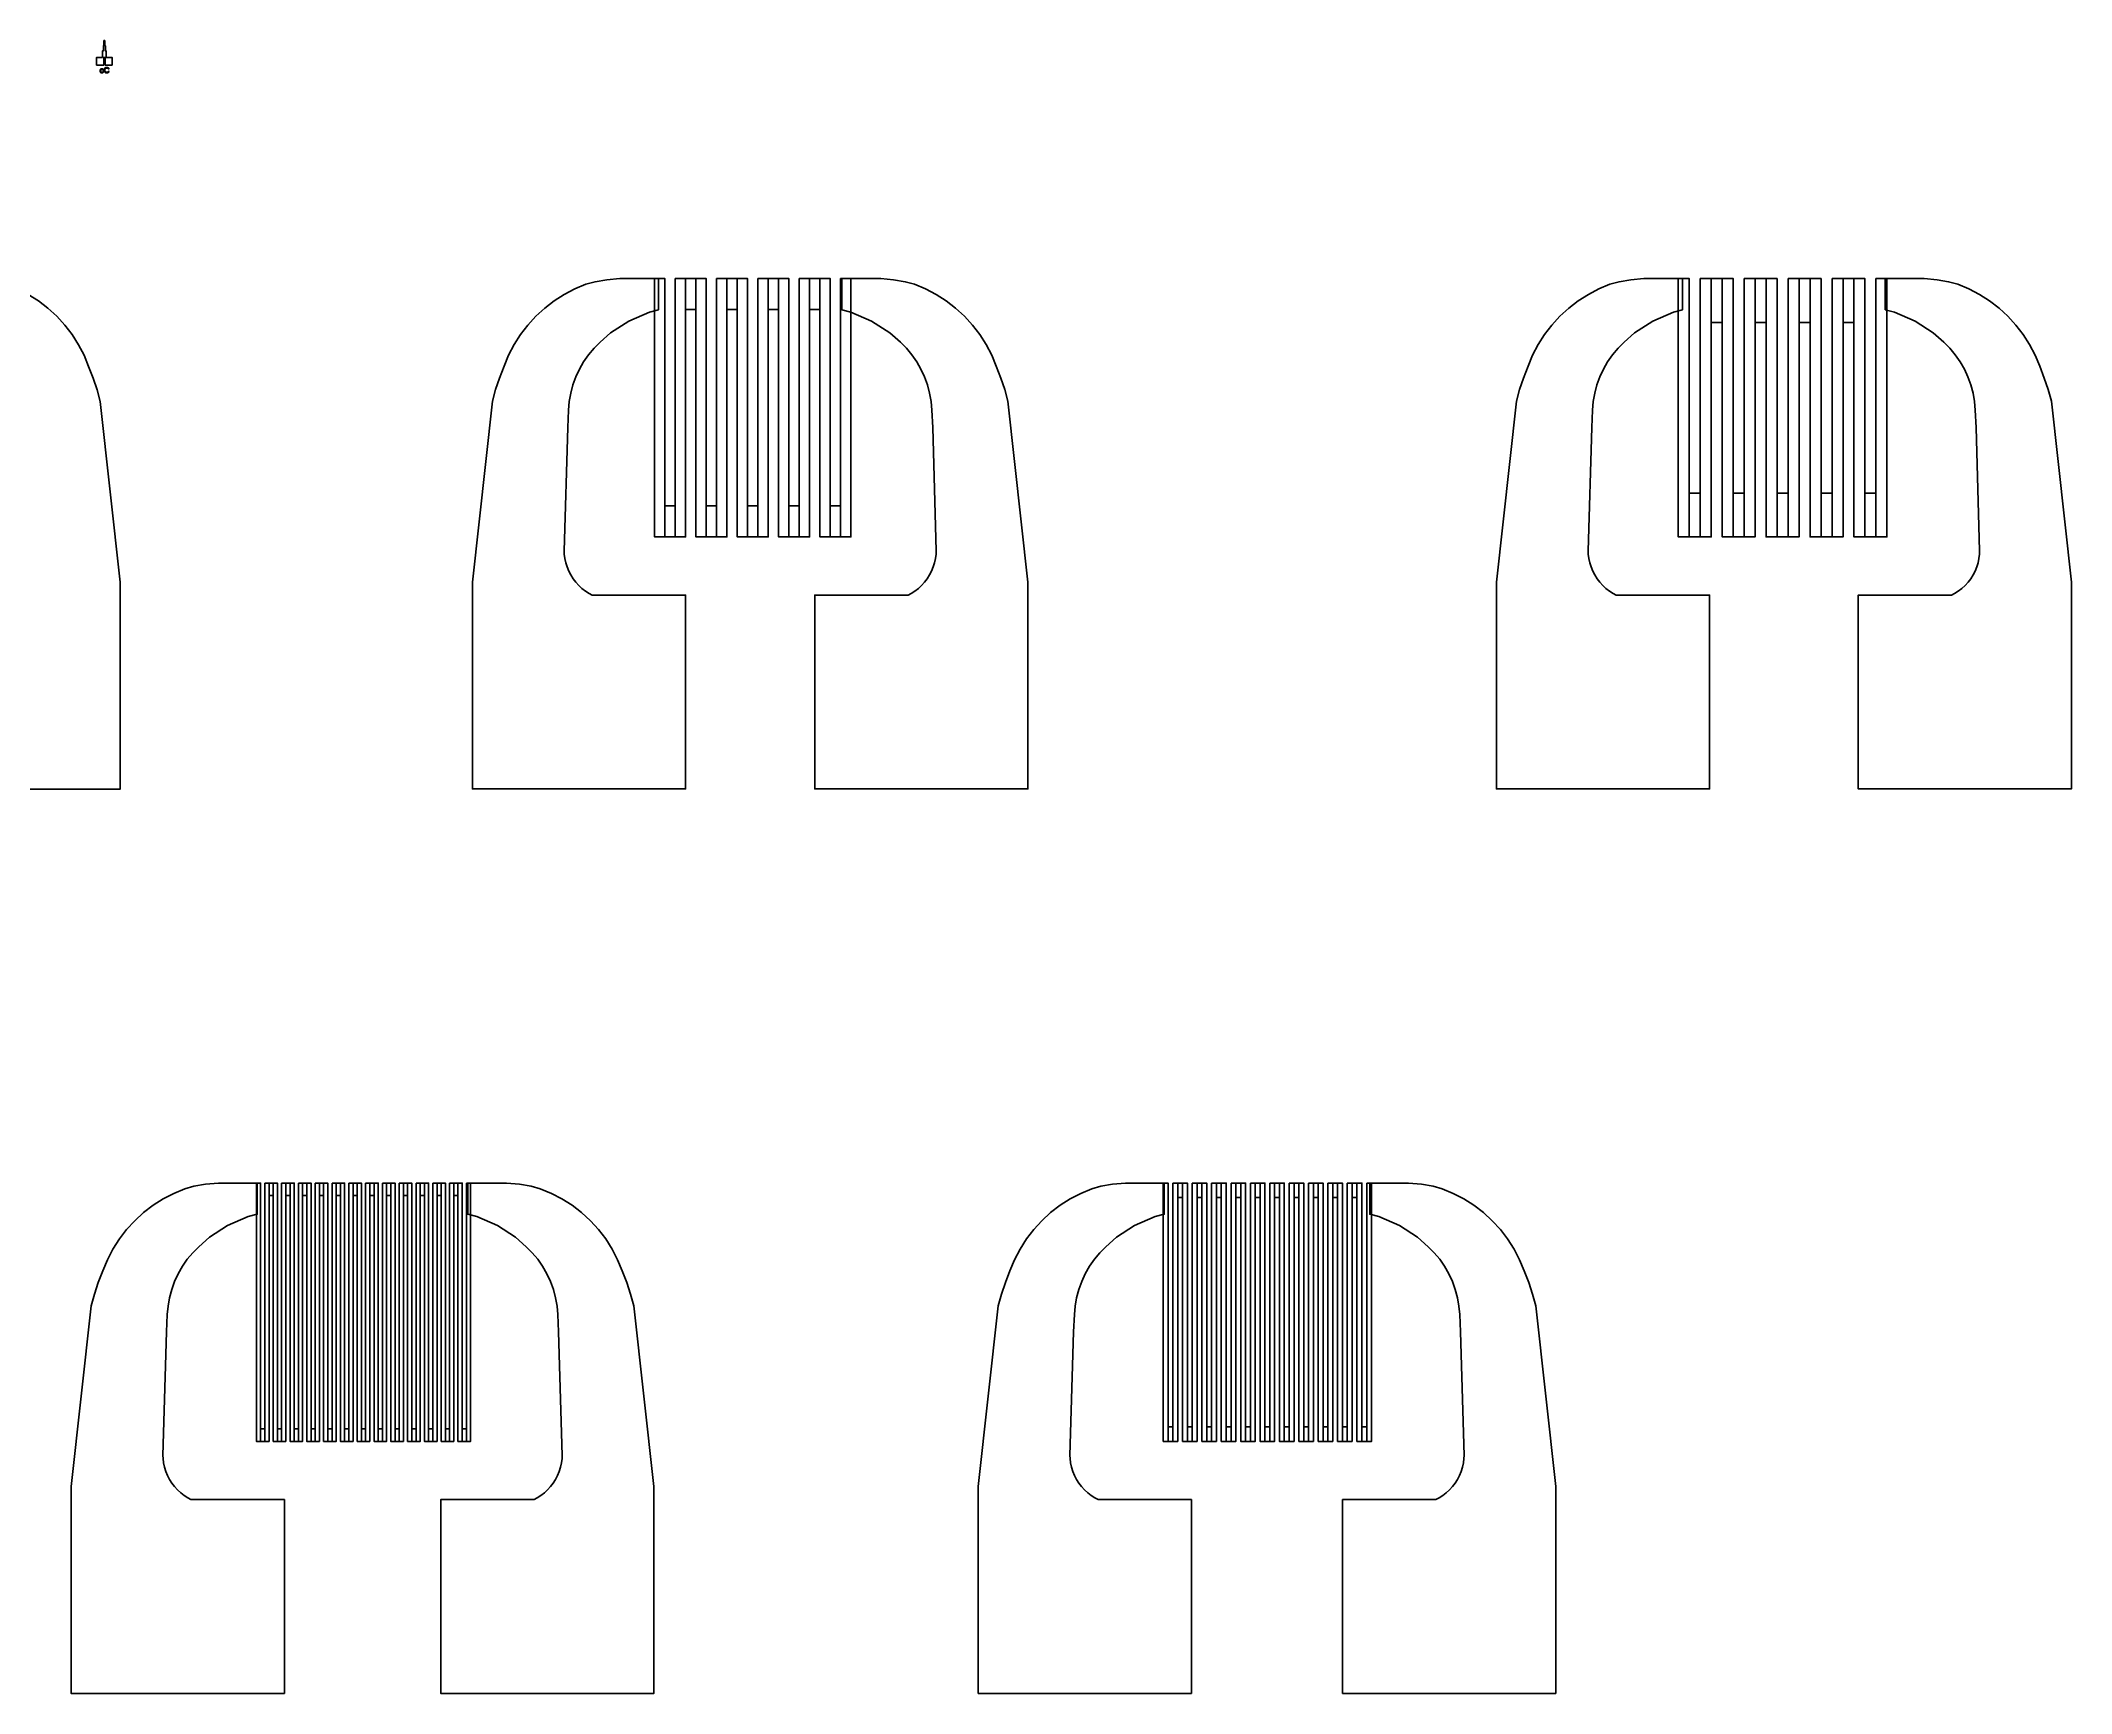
# Model space of a CAD drawing. Extents: x -62500 to 62500, y -62500 to 62500.
# Drawn here: x 1017 to 32450, y -25950 to -367 of the extents above; entities that cross this region are included whole.
import ezdxf

# ---------------------------------------------------------------- set-up
doc = ezdxf.new("R2010")
doc.units = 0
doc.layers.add('1', color=60, linetype='CONTINUOUS')

# ---------------------------------------------------------------- blocks, each defined once
blk = doc.blocks.new('pad3')
at = {"layer": '1'}
blk.add_lwpolyline([(3180, 700), (2580, 700), (2380, 680), (2200, 650), (2058.31, 610.225), (1887.34, 539.405), (1723.19, 453.953), (1567.11, 354.52), (1420.29, 241.862), (1283.85, 116.836), (1158.82, -19.606), (1046.16, -166.425), (946.73, -322.504), (861.278, -486.655), (790.458, -657.63), (720, -840), (660, -1020), (610, -1200), (300, -4000), (300, -7200), (3600, -7200), (3600, -4200), (2154.71, -4200), (2107.19, -4175.06), (2049.85, -4138.25), (1995.94, -4096.59), (1945.86, -4050.39), (1900, -4000), (1858.7, -3945.8), (1822.29, -3888.22), (1791.04, -3827.67), (1765.17, -3764.63), (1744.91, -3699.58), (1730.38, -3633.01), (1721.72, -3565.43), (1719.75, -3516.55), (1775, -1605), (1788.06, -1336.49), (1799.35, -1204.96), (1822.06, -1074.91), (1856.02, -947.334), (1900.96, -823.205), (1956.56, -703.466), (2022.38, -589.027), (2097.92, -480.761), (2182.61, -379.491), (2275.8, -285.987), (2440, -140), (2720, 40), (3040, 180), (3180, 216.522), (3180, 700)], close=True, dxfattribs=at)
blk = doc.blocks.new('Connector17')
at = {"layer": '1'}
blk.add_lwpolyline([(-147.5, 262.5), (-147.5, 67.5), (-82.5, 67.5), (-82.5, 262.5), (-147.5, 262.5)], close=True, dxfattribs=at)
blk = doc.blocks.new('Sensing wire17')
at = {"layer": '1'}
blk.add_lwpolyline([(12.5, 1968.5), (12.5, -2031.5), (77.5, -2031.5), (77.5, 1968.5), (12.5, 1968.5)], close=True, dxfattribs=at)
blk = doc.blocks.new('Sensing area17')
at = {"row_count": 2, "row_spacing": 0}
for name, p, column_count, column_spacing in [('Sensing wire17', (5, -68.5), 26, 130), ('Connector17', (360, 1637.5), 12, 260), ('Connector17', (230, -2167.5), 13, 260)]:
    blk.add_blockref(name, p, dxfattribs=dict(at, column_count=column_count, column_spacing=column_spacing))
blk = doc.blocks.new('65um')
for name, p in [('pad3', (-1950, 2700)), ('Sensing area17', (1200, 1500))]:
    blk.add_blockref(name, p)
at = {"yscale": -1, "rotation": -180}
blk.add_blockref('pad3', (7670, 2700), dxfattribs=at)
blk = doc.blocks.new('Sensing wire11')
at = {"layer": '1'}
blk.add_lwpolyline([(-30, 1968.5), (-30, -2031.5), (120, -2031.5), (120, 1968.5), (-30, 1968.5)], close=True, dxfattribs=at)
blk = doc.blocks.new('Connector11')
at = {"layer": '1'}
blk.add_lwpolyline([(-190, 390), (-190, -60), (-40, -60), (-40, 390), (-190, 390)], close=True, dxfattribs=at)
blk = doc.blocks.new('Sensing area11')
at = {"row_count": 2, "row_spacing": 0}
for name, p, column_count, column_spacing in [('Sensing wire11', (5, -68.5), 10, 300), ('Connector11', (615, 1514), 4, 600), ('Connector11', (315, -2040), 5, 600)]:
    blk.add_blockref(name, p, dxfattribs=dict(at, column_count=column_count, column_spacing=column_spacing))
blk = doc.blocks.new('pad')
at = {"layer": '1'}
blk.add_lwpolyline([(3180, 700), (2580, 700), (2380, 680), (2200, 650), (2058.31, 610.225), (1887.34, 539.405), (1723.19, 453.953), (1567.11, 354.52), (1420.29, 241.862), (1283.85, 116.836), (1158.82, -19.606), (1046.16, -166.425), (946.73, -322.504), (861.278, -486.655), (790.458, -657.63), (720, -840), (660, -1020), (610, -1200), (300, -4000), (300, -7200), (3600, -7200), (3600, -4200), (2154.71, -4200), (2107.19, -4175.06), (2049.85, -4138.25), (1995.94, -4096.59), (1945.86, -4050.39), (1900, -4000), (1858.7, -3945.8), (1822.29, -3888.22), (1791.04, -3827.67), (1765.17, -3764.63), (1744.91, -3699.58), (1730.38, -3633.01), (1721.72, -3565.43), (1719.75, -3516.55), (1775, -1605), (1788.06, -1336.49), (1799.35, -1204.96), (1822.06, -1074.91), (1856.02, -947.334), (1900.96, -823.205), (1956.56, -703.466), (2022.38, -589.027), (2097.92, -480.761), (2182.61, -379.491), (2275.8, -285.987), (2440, -140), (2720, 40), (3040, 180), (3180, 216.522), (3180, 700)], close=True, dxfattribs=at)
blk = doc.blocks.new('150um')
for name, p in [('pad', (-1950, 2700)), ('Sensing area11', (1200, 1500))]:
    blk.add_blockref(name, p)
at = {"yscale": -1, "rotation": -180}
blk.add_blockref('pad', (7150, 2700), dxfattribs=at)
blk = doc.blocks.new('Sensing wire12')
at = {"layer": '1'}
blk.add_lwpolyline([(-35, 1968.5), (-35, -2031.5), (125, -2031.5), (125, 1968.5), (-35, 1968.5)], close=True, dxfattribs=at)
blk = doc.blocks.new('Connector12')
at = {"layer": '1'}
blk.add_lwpolyline([(-195, 405), (-195, -75), (-35, -75), (-35, 405), (-195, 405)], close=True, dxfattribs=at)
blk = doc.blocks.new('Sensing area12')
at = {"row_count": 2, "row_spacing": 0}
for name, p, column_count, column_spacing in [('Sensing wire12', (5, -68.5), 10, 320), ('Connector12', (645, 1495), 4, 640), ('Connector12', (325, -2025), 5, 640)]:
    blk.add_blockref(name, p, dxfattribs=dict(at, column_count=column_count, column_spacing=column_spacing))
blk = doc.blocks.new('160um')
for name, p in [('pad', (-1950, 2700)), ('Sensing area12', (1200, 1500))]:
    blk.add_blockref(name, p)
at = {"yscale": -1, "rotation": -180}
blk.add_blockref('pad', (7250, 2700), dxfattribs=at)
blk = doc.blocks.new('Connector13')
at = {"layer": '1'}
blk.add_lwpolyline([(-200, 505), (-200, -175), (-30, -175), (-30, 505), (-200, 505)], close=True, dxfattribs=at)
blk = doc.blocks.new('Sensing wire13')
at = {"layer": '1'}
blk.add_lwpolyline([(-40, 1968.5), (-40, -2031.5), (130, -2031.5), (130, 1968.5), (-40, 1968.5)], close=True, dxfattribs=at)
blk = doc.blocks.new('Sensing area13')
at = {"row_count": 2, "row_spacing": 0}
for name, p, column_count, column_spacing in [('Sensing wire13', (5, -68.5), 10, 340), ('Connector13', (675, 1395), 4, 680), ('Connector13', (335, -1925), 5, 680)]:
    blk.add_blockref(name, p, dxfattribs=dict(at, column_count=column_count, column_spacing=column_spacing))
blk = doc.blocks.new('170um')
for name, p in [('pad', (-1950, 2700)), ('Sensing area13', (1200, 1500))]:
    blk.add_blockref(name, p)
at = {"yscale": -1, "rotation": -180}
blk.add_blockref('pad', (7550, 2700), dxfattribs=at)
blk = doc.blocks.new('pad2')
at = {"layer": '1'}
blk.add_lwpolyline([(3180, 700), (2580, 700), (2380, 680), (2200, 650), (2058.31, 610.225), (1887.34, 539.405), (1723.19, 453.953), (1567.11, 354.52), (1420.29, 241.862), (1283.85, 116.836), (1158.82, -19.606), (1046.16, -166.425), (946.73, -322.504), (861.278, -486.655), (790.458, -657.63), (720, -840), (660, -1020), (610, -1200), (300, -4000), (300, -7200), (3600, -7200), (3600, -4200), (2154.71, -4200), (2107.19, -4175.06), (2049.85, -4138.25), (1995.94, -4096.59), (1945.86, -4050.39), (1900, -4000), (1858.7, -3945.8), (1822.29, -3888.22), (1791.04, -3827.67), (1765.17, -3764.63), (1744.91, -3699.58), (1730.38, -3633.01), (1721.72, -3565.43), (1719.75, -3516.55), (1775, -1605), (1788.06, -1336.49), (1799.35, -1204.96), (1822.06, -1074.91), (1856.02, -947.334), (1900.96, -823.205), (1956.56, -703.466), (2022.38, -589.027), (2097.92, -480.761), (2182.61, -379.491), (2275.8, -285.987), (2440, -140), (2720, 40), (3040, 180), (3180, 216.522), (3180, 700)], close=True, dxfattribs=at)
blk = doc.blocks.new('Sensing wire16')
at = {"layer": '1'}
blk.add_lwpolyline([(7.5, 1968.5), (7.5, -2031.5), (82.5, -2031.5), (82.5, 1968.5), (7.5, 1968.5)], close=True, dxfattribs=at)
blk = doc.blocks.new('Connector16')
at = {"layer": '1'}
blk.add_lwpolyline([(-152.5, 277.5), (-152.5, 52.5), (-77.5, 52.5), (-77.5, 277.5), (-152.5, 277.5)], close=True, dxfattribs=at)
blk = doc.blocks.new('Sensing area16')
at = {"row_count": 2, "row_spacing": 0}
for name, p, column_count, column_spacing in [('Sensing wire16', (5, -68.5), 22, 150), ('Connector16', (390, 1622.5), 10, 300), ('Connector16', (240, -2152.5), 11, 300)]:
    blk.add_blockref(name, p, dxfattribs=dict(at, column_count=column_count, column_spacing=column_spacing))
blk = doc.blocks.new('75um')
for name, p in [('pad2', (-1950, 2700)), ('Sensing area16', (1200, 1500))]:
    blk.add_blockref(name, p)
at = {"yscale": -1, "rotation": -180}
blk.add_blockref('pad2', (7590, 2700), dxfattribs=at)

msp = doc.modelspace()

# ---------------------------------------------------------------- linework, layer by layer
at = {"layer": '1'}
for points in [[(1884.15, -747.451), (1994.15, -747.451), (1994.15, -627.451), (2014.15, -627.451), (2014.15, -747.451), (2124.15, -747.451), (2124.15, -627.451), (2034.15, -627.451), (2034.15, -527.451), (2019.15, -527.451), (2019.15, -447.451), (2010.15, -447.451), (2010.15, -367.451), (1998.15, -367.451), (1998.15, -447.451), (1989.15, -447.451), (1989.15, -527.451), (1974.15, -527.451), (1974.15, -627.451), (1884.15, -627.451), (1884.15, -747.451)], [(1884.15, -747.451), (1994.15, -747.451), (1994.15, -627.451), (2014.15, -627.451), (2014.15, -747.451), (2124.15, -747.451), (2124.15, -627.451), (2034.15, -627.451), (2034.15, -527.451), (2019.15, -527.451), (2019.15, -447.451), (2010.15, -447.451), (2010.15, -367.451), (1998.15, -367.451), (1998.15, -447.451), (1989.15, -447.451), (1989.15, -527.451), (1974.15, -527.451), (1974.15, -627.451), (1884.15, -627.451), (1884.15, -747.451)], [(1939.25, -836.331), (1939.35, -837.201), (1939.35, -838.051), (1939.45, -838.891), (1939.45, -839.731), (1940.05, -844.591), (1940.35, -846.141), (1940.75, -847.671), (1941.15, -849.151), (1941.55, -850.581), (1941.85, -851.281), (1942.05, -851.961), (1942.35, -852.641), (1942.65, -853.301), (1943.25, -854.581), (1943.65, -855.201), (1943.95, -855.811), (1944.35, -856.411), (1944.65, -857.001), (1945.05, -857.571), (1945.45, -858.131), (1945.85, -858.681), (1946.35, -859.211), (1946.75, -859.731), (1947.25, -860.231), (1947.65, -860.721), (1948.15, -861.191), (1948.65, -861.651), (1949.25, -862.091), (1949.75, -862.521), (1950.35, -862.931), (1950.85, -863.331), (1951.45, -863.721), (1952.65, -864.441), (1953.35, -864.781), (1953.95, -865.101), (1954.65, -865.401), (1955.35, -865.691), (1955.95, -865.961), (1956.75, -866.201), (1957.45, -866.431), (1958.15, -866.641), (1958.95, -866.831), (1959.75, -866.991), (1960.55, -867.141), (1961.35, -867.271), (1962.25, -867.381), (1963.05, -867.471), (1963.95, -867.541), (1964.85, -867.591), (1965.75, -867.611), (1966.65, -867.621), (1967.35, -867.621), (1968.05, -867.601), (1968.75, -867.571), (1969.45, -867.521), (1970.75, -867.391), (1971.35, -867.311), (1972.05, -867.211), (1973.25, -866.971), (1973.85, -866.831), (1974.45, -866.681), (1975.05, -866.521), (1975.65, -866.341), (1976.15, -866.151), (1976.75, -865.951), (1977.25, -865.741), (1977.75, -865.521), (1978.25, -865.281), (1978.85, -865.051), (1979.35, -864.801), (1980.25, -864.281), (1980.75, -864.001), (1981.15, -863.721), (1981.65, -863.431), (1982.45, -862.831), (1983.35, -862.191), (1983.75, -861.851), (1984.05, -861.511), (1984.85, -860.811), (1985.15, -860.451), (1985.55, -860.071), (1985.85, -859.701), (1986.15, -859.321), (1986.45, -858.931), (1986.85, -858.531), (1987.15, -858.121), (1987.65, -857.301), (1988.15, -856.441), (1988.65, -855.561), (1988.85, -855.101), (1989.15, -854.651), (1989.35, -854.191), (1989.45, -853.731), (1989.65, -853.261), (1989.85, -852.801), (1990.15, -851.861), (1990.35, -851.381), (1990.45, -850.911), (1990.65, -850.431), (1991.15, -848.011), (1991.15, -847.521), (1980.45, -846.811), (1980.25, -848.351), (1980.05, -849.081), (1979.85, -849.781), (1979.65, -850.461), (1979.45, -851.111), (1979.15, -851.741), (1978.85, -852.341), (1978.55, -852.921), (1978.25, -853.471), (1977.85, -853.991), (1977.55, -854.491), (1977.15, -854.961), (1976.75, -855.401), (1976.25, -855.831), (1975.75, -856.221), (1975.35, -856.591), (1974.85, -856.941), (1974.35, -857.261), (1973.75, -857.561), (1973.25, -857.831), (1972.65, -858.081), (1972.15, -858.311), (1971.55, -858.511), (1970.95, -858.691), (1970.35, -858.851), (1969.75, -858.981), (1969.05, -859.091), (1968.45, -859.171), (1967.75, -859.231), (1967.05, -859.271), (1966.35, -859.281), (1965.85, -859.271), (1965.25, -859.251), (1964.15, -859.161), (1963.65, -859.101), (1963.15, -859.021), (1962.65, -858.931), (1962.15, -858.821), (1961.75, -858.701), (1961.25, -858.571), (1960.85, -858.421), (1960.35, -858.251), (1959.95, -858.071), (1959.55, -857.881), (1959.15, -857.681), (1958.75, -857.461), (1957.95, -856.981), (1957.65, -856.721), (1957.25, -856.451), (1956.95, -856.171), (1956.65, -855.881), (1956.25, -855.571), (1955.95, -855.261), (1955.65, -854.931), (1955.35, -854.591), (1955.05, -854.241), (1954.75, -853.881), (1954.55, -853.501), (1954.25, -853.121), (1954.05, -852.721), (1953.75, -852.311), (1953.55, -851.891), (1953.35, -851.461), (1953.15, -851.021), (1952.95, -850.571), (1952.75, -850.111), (1952.55, -849.641), (1952.35, -849.161), (1952.15, -848.671), (1952.05, -848.171), (1951.75, -847.151), (1951.45, -846.081), (1951.05, -843.831), (1950.75, -842.061), (1950.65, -841.451), (1950.35, -837.681), (1950.35, -830.651), (1950.65, -826.611), (1950.75, -825.981), (1950.95, -824.761), (1951.25, -823.021), (1951.45, -821.931), (1951.75, -820.881), (1951.85, -820.371), (1952.05, -819.881), (1952.15, -819.391), (1952.35, -818.921), (1952.75, -818.021), (1952.95, -817.591), (1953.15, -817.171), (1953.35, -816.761), (1953.55, -816.361), (1953.75, -815.981), (1954.05, -815.601), (1954.25, -815.251), (1954.55, -814.901), (1954.75, -814.561), (1955.35, -813.921), (1955.65, -813.621), (1955.95, -813.331), (1956.55, -812.791), (1956.95, -812.541), (1957.25, -812.301), (1957.65, -812.071), (1957.95, -811.851), (1958.35, -811.641), (1958.65, -811.451), (1959.05, -811.271), (1959.45, -811.101), (1959.85, -810.941), (1960.25, -810.801), (1960.75, -810.661), (1961.15, -810.541), (1961.65, -810.431), (1962.15, -810.331), (1962.55, -810.241), (1963.05, -810.161), (1963.55, -810.101), (1964.65, -810.001), (1965.65, -809.961), (1966.25, -809.951), (1967.05, -809.961), (1967.75, -810.001), (1968.45, -810.061), (1969.15, -810.151), (1969.85, -810.261), (1970.45, -810.391), (1971.15, -810.551), (1971.75, -810.731), (1972.25, -810.941), (1972.85, -811.171), (1973.35, -811.421), (1973.95, -811.701), (1974.45, -812.011), (1974.85, -812.341), (1975.35, -812.691), (1975.75, -813.071), (1976.15, -813.471), (1976.55, -813.881), (1976.95, -814.311), (1977.25, -814.761), (1977.65, -815.231), (1977.95, -815.711), (1978.25, -816.211), (1978.45, -816.731), (1978.75, -817.261), (1978.95, -817.811), (1979.15, -818.381), (1979.35, -818.971), (1979.55, -819.571), (1979.65, -820.191), (1979.85, -820.821), (1979.95, -821.481), (1990.85, -820.651), (1990.65, -819.661), (1990.45, -819.171), (1990.25, -818.211), (1990.05, -817.731), (1989.95, -817.261), (1989.75, -816.791), (1989.65, -816.321), (1989.25, -815.401), (1988.85, -814.501), (1988.45, -813.621), (1988.15, -813.191), (1987.95, -812.761), (1987.65, -812.331), (1987.15, -811.511), (1986.65, -810.711), (1986.35, -810.321), (1986.05, -809.941), (1985.65, -809.571), (1985.05, -808.851), (1984.35, -808.151), (1984.05, -807.811), (1983.65, -807.481), (1982.85, -806.841), (1982.05, -806.241), (1981.65, -805.951), (1980.85, -805.391), (1979.95, -804.871), (1979.05, -804.391), (1978.55, -804.161), (1977.55, -803.721), (1976.55, -803.321), (1976.05, -803.131), (1975.55, -802.951), (1975.05, -802.791), (1974.45, -802.631), (1973.95, -802.491), (1973.35, -802.361), (1972.75, -802.241), (1972.15, -802.131), (1971.65, -802.031), (1970.95, -801.941), (1970.35, -801.871), (1969.15, -801.751), (1968.55, -801.711), (1967.25, -801.671), (1966.55, -801.661), (1966.15, -801.661), (1965.65, -801.671), (1965.25, -801.691), (1964.85, -801.701), (1963.55, -801.791), (1963.15, -801.831), (1961.85, -801.981), (1961.45, -802.041), (1959.75, -802.341), (1958.95, -802.521), (1958.55, -802.621), (1957.75, -802.841), (1957.35, -802.961), (1956.55, -803.221), (1956.15, -803.361), (1955.35, -803.661), (1954.55, -803.981), (1954.15, -804.151), (1953.35, -804.511), (1953.05, -804.711), (1952.65, -804.901), (1952.25, -805.111), (1951.55, -805.551), (1951.15, -805.781), (1950.85, -806.021), (1950.45, -806.261), (1949.75, -806.781), (1949.15, -807.321), (1948.75, -807.611), (1948.45, -807.901), (1948.15, -808.201), (1947.75, -808.511), (1947.15, -809.151), (1946.55, -809.831), (1945.95, -810.551), (1945.65, -810.921), (1945.35, -811.301), (1945.05, -811.691), (1944.85, -812.091), (1944.55, -812.501), (1944.25, -812.921), (1944.05, -813.351), (1943.75, -813.781), (1943.55, -814.231), (1943.25, -814.681), (1942.85, -815.621), (1942.65, -816.111), (1942.35, -816.601), (1942.15, -817.101), (1941.95, -817.611), (1941.55, -818.671), (1941.45, -819.211), (1941.25, -819.761), (1941.05, -820.321), (1940.75, -821.471), (1940.65, -822.061), (1940.35, -823.271), (1940.15, -823.891), (1939.95, -825.161), (1939.65, -827.161), (1939.65, -827.851), (1939.55, -828.551), (1939.35, -831.481), (1939.25, -832.241), (1939.25, -836.331)], [(1939.25, -836.331), (1939.35, -837.201), (1939.35, -838.051), (1939.45, -838.891), (1939.45, -839.731), (1940.05, -844.591), (1940.35, -846.141), (1940.75, -847.671), (1941.15, -849.151), (1941.55, -850.581), (1941.85, -851.281), (1942.05, -851.961), (1942.35, -852.641), (1942.65, -853.301), (1943.25, -854.581), (1943.65, -855.201), (1943.95, -855.811), (1944.35, -856.411), (1944.65, -857.001), (1945.05, -857.571), (1945.45, -858.131), (1945.85, -858.681), (1946.35, -859.211), (1946.75, -859.731), (1947.25, -860.231), (1947.65, -860.721), (1948.15, -861.191), (1948.65, -861.651), (1949.25, -862.091), (1949.75, -862.521), (1950.35, -862.931), (1950.85, -863.331), (1951.45, -863.721), (1952.65, -864.441), (1953.35, -864.781), (1953.95, -865.101), (1954.65, -865.401), (1955.35, -865.691), (1955.95, -865.961), (1956.75, -866.201), (1957.45, -866.431), (1958.15, -866.641), (1958.95, -866.831), (1959.75, -866.991), (1960.55, -867.141), (1961.35, -867.271), (1962.25, -867.381), (1963.05, -867.471), (1963.95, -867.541), (1964.85, -867.591), (1965.75, -867.611), (1966.65, -867.621), (1967.35, -867.621), (1968.05, -867.601), (1968.75, -867.571), (1969.45, -867.521), (1970.75, -867.391), (1971.35, -867.311), (1972.05, -867.211), (1973.25, -866.971), (1973.85, -866.831), (1974.45, -866.681), (1975.05, -866.521), (1975.65, -866.341), (1976.15, -866.151), (1976.75, -865.951), (1977.25, -865.741), (1977.75, -865.521), (1978.25, -865.281), (1978.85, -865.051), (1979.35, -864.801), (1980.25, -864.281), (1980.75, -864.001), (1981.15, -863.721), (1981.65, -863.431), (1982.45, -862.831), (1983.35, -862.191), (1983.75, -861.851), (1984.05, -861.511), (1984.85, -860.811), (1985.15, -860.451), (1985.55, -860.071), (1985.85, -859.701), (1986.15, -859.321), (1986.45, -858.931), (1986.85, -858.531), (1987.15, -858.121), (1987.65, -857.301), (1988.15, -856.441), (1988.65, -855.561), (1988.85, -855.101), (1989.15, -854.651), (1989.35, -854.191), (1989.45, -853.731), (1989.65, -853.261), (1989.85, -852.801), (1990.15, -851.861), (1990.35, -851.381), (1990.45, -850.911), (1990.65, -850.431), (1991.15, -848.011), (1991.15, -847.521), (1980.45, -846.811), (1980.25, -848.351), (1980.05, -849.081), (1979.85, -849.781), (1979.65, -850.461), (1979.45, -851.111), (1979.15, -851.741), (1978.85, -852.341), (1978.55, -852.921), (1978.25, -853.471), (1977.85, -853.991), (1977.55, -854.491), (1977.15, -854.961), (1976.75, -855.401), (1976.25, -855.831), (1975.75, -856.221), (1975.35, -856.591), (1974.85, -856.941), (1974.35, -857.261), (1973.75, -857.561), (1973.25, -857.831), (1972.65, -858.081), (1972.15, -858.311), (1971.55, -858.511), (1970.95, -858.691), (1970.35, -858.851), (1969.75, -858.981), (1969.05, -859.091), (1968.45, -859.171), (1967.75, -859.231), (1967.05, -859.271), (1966.35, -859.281), (1965.85, -859.271), (1965.25, -859.251), (1964.15, -859.161), (1963.65, -859.101), (1963.15, -859.021), (1962.65, -858.931), (1962.15, -858.821), (1961.75, -858.701), (1961.25, -858.571), (1960.85, -858.421), (1960.35, -858.251), (1959.95, -858.071), (1959.55, -857.881), (1959.15, -857.681), (1958.75, -857.461), (1957.95, -856.981), (1957.65, -856.721), (1957.25, -856.451), (1956.95, -856.171), (1956.65, -855.881), (1956.25, -855.571), (1955.95, -855.261), (1955.65, -854.931), (1955.35, -854.591), (1955.05, -854.241), (1954.75, -853.881), (1954.55, -853.501), (1954.25, -853.121), (1954.05, -852.721), (1953.75, -852.311), (1953.55, -851.891), (1953.35, -851.461), (1953.15, -851.021), (1952.95, -850.571), (1952.75, -850.111), (1952.55, -849.641), (1952.35, -849.161), (1952.15, -848.671), (1952.05, -848.171), (1951.75, -847.151), (1951.45, -846.081), (1951.05, -843.831), (1950.75, -842.061), (1950.65, -841.451), (1950.35, -837.681), (1950.35, -830.651), (1950.65, -826.611), (1950.75, -825.981), (1950.95, -824.761), (1951.25, -823.021), (1951.45, -821.931), (1951.75, -820.881), (1951.85, -820.371), (1952.05, -819.881), (1952.15, -819.391), (1952.35, -818.921), (1952.75, -818.021), (1952.95, -817.591), (1953.15, -817.171), (1953.35, -816.761), (1953.55, -816.361), (1953.75, -815.981), (1954.05, -815.601), (1954.25, -815.251), (1954.55, -814.901), (1954.75, -814.561), (1955.35, -813.921), (1955.65, -813.621), (1955.95, -813.331), (1956.55, -812.791), (1956.95, -812.541), (1957.25, -812.301), (1957.65, -812.071), (1957.95, -811.851), (1958.35, -811.641), (1958.65, -811.451), (1959.05, -811.271), (1959.45, -811.101), (1959.85, -810.941), (1960.25, -810.801), (1960.75, -810.661), (1961.15, -810.541), (1961.65, -810.431), (1962.15, -810.331), (1962.55, -810.241), (1963.05, -810.161), (1963.55, -810.101), (1964.65, -810.001), (1965.65, -809.961), (1966.25, -809.951), (1967.05, -809.961), (1967.75, -810.001), (1968.45, -810.061), (1969.15, -810.151), (1969.85, -810.261), (1970.45, -810.391), (1971.15, -810.551), (1971.75, -810.731), (1972.25, -810.941), (1972.85, -811.171), (1973.35, -811.421), (1973.95, -811.701), (1974.45, -812.011), (1974.85, -812.341), (1975.35, -812.691), (1975.75, -813.071), (1976.15, -813.471), (1976.55, -813.881), (1976.95, -814.311), (1977.25, -814.761), (1977.65, -815.231), (1977.95, -815.711), (1978.25, -816.211), (1978.45, -816.731), (1978.75, -817.261), (1978.95, -817.811), (1979.15, -818.381), (1979.35, -818.971), (1979.55, -819.571), (1979.65, -820.191), (1979.85, -820.821), (1979.95, -821.481), (1990.85, -820.651), (1990.65, -819.661), (1990.45, -819.171), (1990.25, -818.211), (1990.05, -817.731), (1989.95, -817.261), (1989.75, -816.791), (1989.65, -816.321), (1989.25, -815.401), (1988.85, -814.501), (1988.45, -813.621), (1988.15, -813.191), (1987.95, -812.761), (1987.65, -812.331), (1987.15, -811.511), (1986.65, -810.711), (1986.35, -810.321), (1986.05, -809.941), (1985.65, -809.571), (1985.05, -808.851), (1984.35, -808.151), (1984.05, -807.811), (1983.65, -807.481), (1982.85, -806.841), (1982.05, -806.241), (1981.65, -805.951), (1980.85, -805.391), (1979.95, -804.871), (1979.05, -804.391), (1978.55, -804.161), (1977.55, -803.721), (1976.55, -803.321), (1976.05, -803.131), (1975.55, -802.951), (1975.05, -802.791), (1974.45, -802.631), (1973.95, -802.491), (1973.35, -802.361), (1972.75, -802.241), (1972.15, -802.131), (1971.65, -802.031), (1970.95, -801.941), (1970.35, -801.871), (1969.15, -801.751), (1968.55, -801.711), (1967.25, -801.671), (1966.55, -801.661), (1966.15, -801.661), (1965.65, -801.671), (1965.25, -801.691), (1964.85, -801.701), (1963.55, -801.791), (1963.15, -801.831), (1961.85, -801.981), (1961.45, -802.041), (1959.75, -802.341), (1958.95, -802.521), (1958.55, -802.621), (1957.75, -802.841), (1957.35, -802.961), (1956.55, -803.221), (1956.15, -803.361), (1955.35, -803.661), (1954.55, -803.981), (1954.15, -804.151), (1953.35, -804.511), (1953.05, -804.711), (1952.65, -804.901), (1952.25, -805.111), (1951.55, -805.551), (1951.15, -805.781), (1950.85, -806.021), (1950.45, -806.261), (1949.75, -806.781), (1949.15, -807.321), (1948.75, -807.611), (1948.45, -807.901), (1948.15, -808.201), (1947.75, -808.511), (1947.15, -809.151), (1946.55, -809.831), (1945.95, -810.551), (1945.65, -810.921), (1945.35, -811.301), (1945.05, -811.691), (1944.85, -812.091), (1944.55, -812.501), (1944.25, -812.921), (1944.05, -813.351), (1943.75, -813.781), (1943.55, -814.231), (1943.25, -814.681), (1942.85, -815.621), (1942.65, -816.111), (1942.35, -816.601), (1942.15, -817.101), (1941.95, -817.611), (1941.55, -818.671), (1941.45, -819.211), (1941.25, -819.761), (1941.05, -820.321), (1940.75, -821.471), (1940.65, -822.061), (1940.35, -823.271), (1940.15, -823.891), (1939.95, -825.161), (1939.65, -827.161), (1939.65, -827.851), (1939.55, -828.551), (1939.35, -831.481), (1939.25, -832.241), (1939.25, -836.331)], [(2000.45, -825.811), (2000.55, -826.961), (2000.55, -828.101), (2000.95, -832.551), (2001.15, -833.631), (2001.25, -834.701), (2001.85, -837.841), (2002.15, -838.871), (2002.35, -839.881), (2002.95, -841.881), (2003.35, -842.851), (2003.65, -843.811), (2004.05, -844.751), (2004.15, -845.031), (2004.45, -845.681), (2004.85, -846.591), (2005.25, -847.481), (2005.65, -848.361), (2006.15, -849.221), (2006.65, -850.061), (2007.15, -850.881), (2007.65, -851.691), (2008.25, -852.491), (2008.75, -853.261), (2009.35, -854.021), (2009.95, -854.761), (2010.65, -855.491), (2011.25, -856.191), (2011.95, -856.881), (2012.65, -857.551), (2013.35, -858.191), (2014.05, -858.821), (2014.75, -859.431), (2015.55, -860.021), (2016.35, -860.591), (2017.15, -861.131), (2017.95, -861.661), (2018.75, -862.171), (2019.65, -862.661), (2020.45, -863.131), (2021.35, -863.581), (2022.35, -864.011), (2023.25, -864.421), (2024.15, -864.811), (2025.15, -865.171), (2026.15, -865.511), (2027.15, -865.821), (2029.25, -866.371), (2030.35, -866.611), (2031.45, -866.821), (2032.55, -867.011), (2033.65, -867.181), (2035.95, -867.431), (2037.15, -867.511), (2038.35, -867.571), (2039.65, -867.611), (2040.85, -867.621), (2041.75, -867.621), (2042.55, -867.601), (2043.45, -867.571), (2044.25, -867.521), (2045.05, -867.461), (2045.85, -867.391), (2046.65, -867.311), (2047.45, -867.211), (2049.05, -866.971), (2049.75, -866.831), (2050.55, -866.681), (2051.25, -866.521), (2051.95, -866.341), (2052.65, -866.151), (2053.45, -865.951), (2054.15, -865.741), (2056.15, -865.031), (2056.75, -864.781), (2057.45, -864.521), (2058.15, -864.241), (2058.75, -863.961), (2059.35, -863.671), (2060.55, -863.051), (2061.15, -862.731), (2062.35, -862.051), (2062.95, -861.701), (2063.45, -861.341), (2064.05, -860.961), (2065.05, -860.201), (2065.65, -859.801), (2066.65, -858.981), (2067.15, -858.561), (2067.65, -858.131), (2068.05, -857.691), (2068.55, -857.251), (2069.45, -856.331), (2069.95, -855.861), (2070.35, -855.381), (2071.15, -854.401), (2071.65, -853.901), (2071.95, -853.391), (2072.35, -852.881), (2073.15, -851.841), (2073.85, -850.781), (2074.25, -850.241), (2074.55, -849.701), (2074.85, -849.151), (2075.25, -848.591), (2075.55, -848.041), (2075.85, -847.481), (2076.15, -846.911), (2076.45, -846.331), (2076.75, -845.761), (2067.55, -841.171), (2066.75, -842.581), (2066.55, -843.041), (2066.25, -843.491), (2066.05, -843.941), (2065.15, -845.261), (2064.35, -846.521), (2064.05, -846.931), (2063.65, -847.341), (2063.05, -848.141), (2062.75, -848.531), (2062.15, -849.291), (2061.75, -849.661), (2061.05, -850.381), (2060.75, -850.731), (2060.05, -851.411), (2059.65, -851.741), (2058.55, -852.691), (2057.75, -853.291), (2057.35, -853.571), (2056.95, -853.861), (2056.15, -854.401), (2055.65, -854.661), (2055.25, -854.911), (2054.85, -855.151), (2054.35, -855.381), (2053.95, -855.611), (2053.45, -855.831), (2053.05, -856.041), (2052.55, -856.241), (2052.15, -856.441), (2051.15, -856.801), (2050.65, -856.971), (2049.65, -857.291), (2049.15, -857.431), (2048.15, -857.691), (2047.65, -857.801), (2046.55, -858.001), (2045.95, -858.081), (2044.85, -858.221), (2043.75, -858.321), (2042.55, -858.381), (2041.35, -858.401), (2040.55, -858.391), (2039.65, -858.361), (2038.85, -858.311), (2038.05, -858.241), (2037.25, -858.151), (2036.45, -858.051), (2035.65, -857.921), (2034.85, -857.781), (2034.05, -857.611), (2033.35, -857.431), (2032.55, -857.231), (2031.85, -857.011), (2031.15, -856.771), (2030.45, -856.511), (2029.65, -856.231), (2029.05, -855.931), (2028.35, -855.611), (2027.65, -855.281), (2027.05, -854.931), (2026.35, -854.571), (2025.75, -854.191), (2025.15, -853.791), (2024.55, -853.381), (2023.95, -852.961), (2023.35, -852.521), (2022.75, -852.061), (2022.25, -851.591), (2021.75, -851.101), (2021.15, -850.591), (2020.65, -850.071), (2020.15, -849.541), (2019.75, -848.991), (2019.25, -848.421), (2018.75, -847.841), (2018.35, -847.251), (2017.95, -846.651), (2017.55, -846.031), (2016.75, -844.751), (2016.35, -844.091), (2016.05, -843.411), (2015.65, -842.731), (2015.35, -842.031), (2015.05, -841.311), (2014.75, -840.581), (2014.45, -839.841), (2014.15, -839.091), (2013.95, -838.321), (2013.65, -837.541), (2013.25, -835.951), (2012.65, -833.491), (2012.55, -832.651), (2012.35, -831.801), (2011.95, -828.301), (2011.95, -826.501), (2011.85, -825.581), (2011.85, -823.721), (2011.95, -822.801), (2011.95, -821.001), (2012.45, -816.681), (2012.65, -815.841), (2012.75, -815.021), (2013.15, -813.411), (2013.75, -811.071), (2013.95, -810.311), (2014.25, -809.571), (2014.55, -808.841), (2014.85, -808.121), (2015.15, -807.421), (2015.45, -806.731), (2016.05, -805.391), (2016.85, -804.111), (2017.15, -803.501), (2017.55, -802.891), (2017.95, -802.301), (2018.45, -801.721), (2018.85, -801.151), (2019.35, -800.601), (2019.75, -800.071), (2020.25, -799.551), (2020.75, -799.041), (2021.25, -798.551), (2021.75, -798.081), (2022.35, -797.621), (2022.85, -797.181), (2023.45, -796.751), (2023.95, -796.341), (2024.55, -795.951), (2025.15, -795.571), (2025.85, -795.201), (2026.45, -794.851), (2027.05, -794.521), (2027.75, -794.201), (2028.45, -793.901), (2029.15, -793.621), (2029.85, -793.351), (2030.55, -793.101), (2031.25, -792.871), (2031.95, -792.661), (2032.75, -792.471), (2033.45, -792.291), (2034.25, -792.141), (2035.05, -792.001), (2035.85, -791.881), (2036.65, -791.781), (2037.45, -791.701), (2038.35, -791.631), (2039.15, -791.591), (2040.05, -791.561), (2040.95, -791.551), (2042.15, -791.571), (2042.85, -791.591), (2044.05, -791.671), (2044.65, -791.721), (2045.75, -791.861), (2046.35, -791.941), (2046.95, -792.031), (2047.45, -792.131), (2048.05, -792.241), (2048.55, -792.361), (2049.05, -792.501), (2049.65, -792.631), (2050.15, -792.781), (2050.65, -792.941), (2051.15, -793.111), (2051.55, -793.281), (2052.05, -793.451), (2052.55, -793.641), (2052.95, -793.831), (2053.45, -794.021), (2054.35, -794.431), (2055.15, -794.871), (2055.95, -795.331), (2056.35, -795.571), (2056.75, -795.821), (2057.55, -796.341), (2057.85, -796.601), (2058.25, -796.871), (2058.55, -797.141), (2058.95, -797.421), (2059.85, -798.291), (2060.45, -798.891), (2061.05, -799.511), (2061.65, -800.151), (2061.85, -800.481), (2062.35, -801.141), (2062.65, -801.481), (2063.05, -802.161), (2063.35, -802.511), (2063.55, -802.851), (2064.15, -803.901), (2064.35, -804.261), (2064.45, -804.611), (2065.05, -805.691), (2065.15, -806.061), (2065.35, -806.421), (2075.95, -802.901), (2075.45, -801.641), (2074.85, -800.431), (2074.25, -799.261), (2073.55, -798.121), (2072.85, -797.031), (2072.15, -795.971), (2071.35, -794.951), (2070.65, -793.981), (2069.75, -793.041), (2068.95, -792.131), (2067.95, -791.271), (2067.05, -790.451), (2066.05, -789.671), (2065.05, -788.921), (2063.95, -788.221), (2062.95, -787.551), (2060.65, -786.341), (2059.45, -785.791), (2058.15, -785.291), (2056.95, -784.821), (2055.65, -784.401), (2052.95, -783.671), (2051.55, -783.371), (2050.15, -783.111), (2048.65, -782.881), (2047.15, -782.701), (2045.65, -782.561), (2044.05, -782.461), (2042.45, -782.401), (2040.75, -782.381), (2039.65, -782.391), (2038.45, -782.421), (2037.25, -782.481), (2036.15, -782.561), (2034.95, -782.671), (2033.85, -782.801), (2032.75, -782.951), (2031.65, -783.121), (2029.55, -783.541), (2028.55, -783.781), (2027.55, -784.051), (2026.55, -784.341), (2025.55, -784.651), (2024.55, -784.991), (2023.65, -785.351), (2022.65, -785.731), (2021.75, -786.131), (2020.85, -786.551), (2020.05, -786.991), (2019.15, -787.451), (2018.35, -787.931), (2017.45, -788.431), (2016.65, -788.951), (2015.95, -789.491), (2015.15, -790.051), (2014.45, -790.621), (2013.65, -791.221), (2012.95, -791.841), (2012.25, -792.481), (2011.65, -793.141), (2010.95, -793.811), (2010.35, -794.511), (2009.75, -795.221), (2009.15, -795.961), (2008.55, -796.711), (2007.95, -797.481), (2007.45, -798.261), (2006.95, -799.071), (2006.45, -799.891), (2005.95, -800.731), (2005.45, -801.591), (2005.05, -802.471), (2004.65, -803.361), (2003.85, -805.211), (2003.45, -806.161), (2002.85, -808.111), (2002.55, -809.111), (2001.95, -811.161), (2001.35, -814.331), (2000.95, -816.521), (2000.55, -821.081), (2000.55, -822.251), (2000.45, -823.441), (2000.45, -825.811)], [(2000.45, -825.811), (2000.55, -826.961), (2000.55, -828.101), (2000.95, -832.551), (2001.15, -833.631), (2001.25, -834.701), (2001.85, -837.841), (2002.15, -838.871), (2002.35, -839.881), (2002.95, -841.881), (2003.35, -842.851), (2003.65, -843.811), (2004.05, -844.751), (2004.15, -845.031), (2004.45, -845.681), (2004.85, -846.591), (2005.25, -847.481), (2005.65, -848.361), (2006.15, -849.221), (2006.65, -850.061), (2007.15, -850.881), (2007.65, -851.691), (2008.25, -852.491), (2008.75, -853.261), (2009.35, -854.021), (2009.95, -854.761), (2010.65, -855.491), (2011.25, -856.191), (2011.95, -856.881), (2012.65, -857.551), (2013.35, -858.191), (2014.05, -858.821), (2014.75, -859.431), (2015.55, -860.021), (2016.35, -860.591), (2017.15, -861.131), (2017.95, -861.661), (2018.75, -862.171), (2019.65, -862.661), (2020.45, -863.131), (2021.35, -863.581), (2022.35, -864.011), (2023.25, -864.421), (2024.15, -864.811), (2025.15, -865.171), (2026.15, -865.511), (2027.15, -865.821), (2029.25, -866.371), (2030.35, -866.611), (2031.45, -866.821), (2032.55, -867.011), (2033.65, -867.181), (2035.95, -867.431), (2037.15, -867.511), (2038.35, -867.571), (2039.65, -867.611), (2040.85, -867.621), (2041.75, -867.621), (2042.55, -867.601), (2043.45, -867.571), (2044.25, -867.521), (2045.05, -867.461), (2045.85, -867.391), (2046.65, -867.311), (2047.45, -867.211), (2049.05, -866.971), (2049.75, -866.831), (2050.55, -866.681), (2051.25, -866.521), (2051.95, -866.341), (2052.65, -866.151), (2053.45, -865.951), (2054.15, -865.741), (2056.15, -865.031), (2056.75, -864.781), (2057.45, -864.521), (2058.15, -864.241), (2058.75, -863.961), (2059.35, -863.671), (2060.55, -863.051), (2061.15, -862.731), (2062.35, -862.051), (2062.95, -861.701), (2063.45, -861.341), (2064.05, -860.961), (2065.05, -860.201), (2065.65, -859.801), (2066.65, -858.981), (2067.15, -858.561), (2067.65, -858.131), (2068.05, -857.691), (2068.55, -857.251), (2069.45, -856.331), (2069.95, -855.861), (2070.35, -855.381), (2071.15, -854.401), (2071.65, -853.901), (2071.95, -853.391), (2072.35, -852.881), (2073.15, -851.841), (2073.85, -850.781), (2074.25, -850.241), (2074.55, -849.701), (2074.85, -849.151), (2075.25, -848.591), (2075.55, -848.041), (2075.85, -847.481), (2076.15, -846.911), (2076.45, -846.331), (2076.75, -845.761), (2067.55, -841.171), (2066.75, -842.581), (2066.55, -843.041), (2066.25, -843.491), (2066.05, -843.941), (2065.15, -845.261), (2064.35, -846.521), (2064.05, -846.931), (2063.65, -847.341), (2063.05, -848.141), (2062.75, -848.531), (2062.15, -849.291), (2061.75, -849.661), (2061.05, -850.381), (2060.75, -850.731), (2060.05, -851.411), (2059.65, -851.741), (2058.55, -852.691), (2057.75, -853.291), (2057.35, -853.571), (2056.95, -853.861), (2056.15, -854.401), (2055.65, -854.661), (2055.25, -854.911), (2054.85, -855.151), (2054.35, -855.381), (2053.95, -855.611), (2053.45, -855.831), (2053.05, -856.041), (2052.55, -856.241), (2052.15, -856.441), (2051.15, -856.801), (2050.65, -856.971), (2049.65, -857.291), (2049.15, -857.431), (2048.15, -857.691), (2047.65, -857.801), (2046.55, -858.001), (2045.95, -858.081), (2044.85, -858.221), (2043.75, -858.321), (2042.55, -858.381), (2041.35, -858.401), (2040.55, -858.391), (2039.65, -858.361), (2038.85, -858.311), (2038.05, -858.241), (2037.25, -858.151), (2036.45, -858.051), (2035.65, -857.921), (2034.85, -857.781), (2034.05, -857.611), (2033.35, -857.431), (2032.55, -857.231), (2031.85, -857.011), (2031.15, -856.771), (2030.45, -856.511), (2029.65, -856.231), (2029.05, -855.931), (2028.35, -855.611), (2027.65, -855.281), (2027.05, -854.931), (2026.35, -854.571), (2025.75, -854.191), (2025.15, -853.791), (2024.55, -853.381), (2023.95, -852.961), (2023.35, -852.521), (2022.75, -852.061), (2022.25, -851.591), (2021.75, -851.101), (2021.15, -850.591), (2020.65, -850.071), (2020.15, -849.541), (2019.75, -848.991), (2019.25, -848.421), (2018.75, -847.841), (2018.35, -847.251), (2017.95, -846.651), (2017.55, -846.031), (2016.75, -844.751), (2016.35, -844.091), (2016.05, -843.411), (2015.65, -842.731), (2015.35, -842.031), (2015.05, -841.311), (2014.75, -840.581), (2014.45, -839.841), (2014.15, -839.091), (2013.95, -838.321), (2013.65, -837.541), (2013.25, -835.951), (2012.65, -833.491), (2012.55, -832.651), (2012.35, -831.801), (2011.95, -828.301), (2011.95, -826.501), (2011.85, -825.581), (2011.85, -823.721), (2011.95, -822.801), (2011.95, -821.001), (2012.45, -816.681), (2012.65, -815.841), (2012.75, -815.021), (2013.15, -813.411), (2013.75, -811.071), (2013.95, -810.311), (2014.25, -809.571), (2014.55, -808.841), (2014.85, -808.121), (2015.15, -807.421), (2015.45, -806.731), (2016.05, -805.391), (2016.85, -804.111), (2017.15, -803.501), (2017.55, -802.891), (2017.95, -802.301), (2018.45, -801.721), (2018.85, -801.151), (2019.35, -800.601), (2019.75, -800.071), (2020.25, -799.551), (2020.75, -799.041), (2021.25, -798.551), (2021.75, -798.081), (2022.35, -797.621), (2022.85, -797.181), (2023.45, -796.751), (2023.95, -796.341), (2024.55, -795.951), (2025.15, -795.571), (2025.85, -795.201), (2026.45, -794.851), (2027.05, -794.521), (2027.75, -794.201), (2028.45, -793.901), (2029.15, -793.621), (2029.85, -793.351), (2030.55, -793.101), (2031.25, -792.871), (2031.95, -792.661), (2032.75, -792.471), (2033.45, -792.291), (2034.25, -792.141), (2035.05, -792.001), (2035.85, -791.881), (2036.65, -791.781), (2037.45, -791.701), (2038.35, -791.631), (2039.15, -791.591), (2040.05, -791.561), (2040.95, -791.551), (2042.15, -791.571), (2042.85, -791.591), (2044.05, -791.671), (2044.65, -791.721), (2045.75, -791.861), (2046.35, -791.941), (2046.95, -792.031), (2047.45, -792.131), (2048.05, -792.241), (2048.55, -792.361), (2049.05, -792.501), (2049.65, -792.631), (2050.15, -792.781), (2050.65, -792.941), (2051.15, -793.111), (2051.55, -793.281), (2052.05, -793.451), (2052.55, -793.641), (2052.95, -793.831), (2053.45, -794.021), (2054.35, -794.431), (2055.15, -794.871), (2055.95, -795.331), (2056.35, -795.571), (2056.75, -795.821), (2057.55, -796.341), (2057.85, -796.601), (2058.25, -796.871), (2058.55, -797.141), (2058.95, -797.421), (2059.85, -798.291), (2060.45, -798.891), (2061.05, -799.511), (2061.65, -800.151), (2061.85, -800.481), (2062.35, -801.141), (2062.65, -801.481), (2063.05, -802.161), (2063.35, -802.511), (2063.55, -802.851), (2064.15, -803.901), (2064.35, -804.261), (2064.45, -804.611), (2065.05, -805.691), (2065.15, -806.061), (2065.35, -806.421), (2075.95, -802.901), (2075.45, -801.641), (2074.85, -800.431), (2074.25, -799.261), (2073.55, -798.121), (2072.85, -797.031), (2072.15, -795.971), (2071.35, -794.951), (2070.65, -793.981), (2069.75, -793.041), (2068.95, -792.131), (2067.95, -791.271), (2067.05, -790.451), (2066.05, -789.671), (2065.05, -788.921), (2063.95, -788.221), (2062.95, -787.551), (2060.65, -786.341), (2059.45, -785.791), (2058.15, -785.291), (2056.95, -784.821), (2055.65, -784.401), (2052.95, -783.671), (2051.55, -783.371), (2050.15, -783.111), (2048.65, -782.881), (2047.15, -782.701), (2045.65, -782.561), (2044.05, -782.461), (2042.45, -782.401), (2040.75, -782.381), (2039.65, -782.391), (2038.45, -782.421), (2037.25, -782.481), (2036.15, -782.561), (2034.95, -782.671), (2033.85, -782.801), (2032.75, -782.951), (2031.65, -783.121), (2029.55, -783.541), (2028.55, -783.781), (2027.55, -784.051), (2026.55, -784.341), (2025.55, -784.651), (2024.55, -784.991), (2023.65, -785.351), (2022.65, -785.731), (2021.75, -786.131), (2020.85, -786.551), (2020.05, -786.991), (2019.15, -787.451), (2018.35, -787.931), (2017.45, -788.431), (2016.65, -788.951), (2015.95, -789.491), (2015.15, -790.051), (2014.45, -790.621), (2013.65, -791.221), (2012.95, -791.841), (2012.25, -792.481), (2011.65, -793.141), (2010.95, -793.811), (2010.35, -794.511), (2009.75, -795.221), (2009.15, -795.961), (2008.55, -796.711), (2007.95, -797.481), (2007.45, -798.261), (2006.95, -799.071), (2006.45, -799.891), (2005.95, -800.731), (2005.45, -801.591), (2005.05, -802.471), (2004.65, -803.361), (2003.85, -805.211), (2003.45, -806.161), (2002.85, -808.111), (2002.55, -809.111), (2001.95, -811.161), (2001.35, -814.331), (2000.95, -816.521), (2000.55, -821.081), (2000.55, -822.251), (2000.45, -823.441), (2000.45, -825.811)]]:
    msp.add_lwpolyline(points, close=True, dxfattribs=at)

# ---------------------------------------------------------------- block references
for name, p in [('150um', (-4600, -7452)), ('160um', (9350, -7450)), ('170um', (25200, -7450)), ('65um', (3140, -21450)), ('75um', (17180, -21450))]:
    msp.add_blockref(name, p)

doc.saveas('drawing.dxf')
